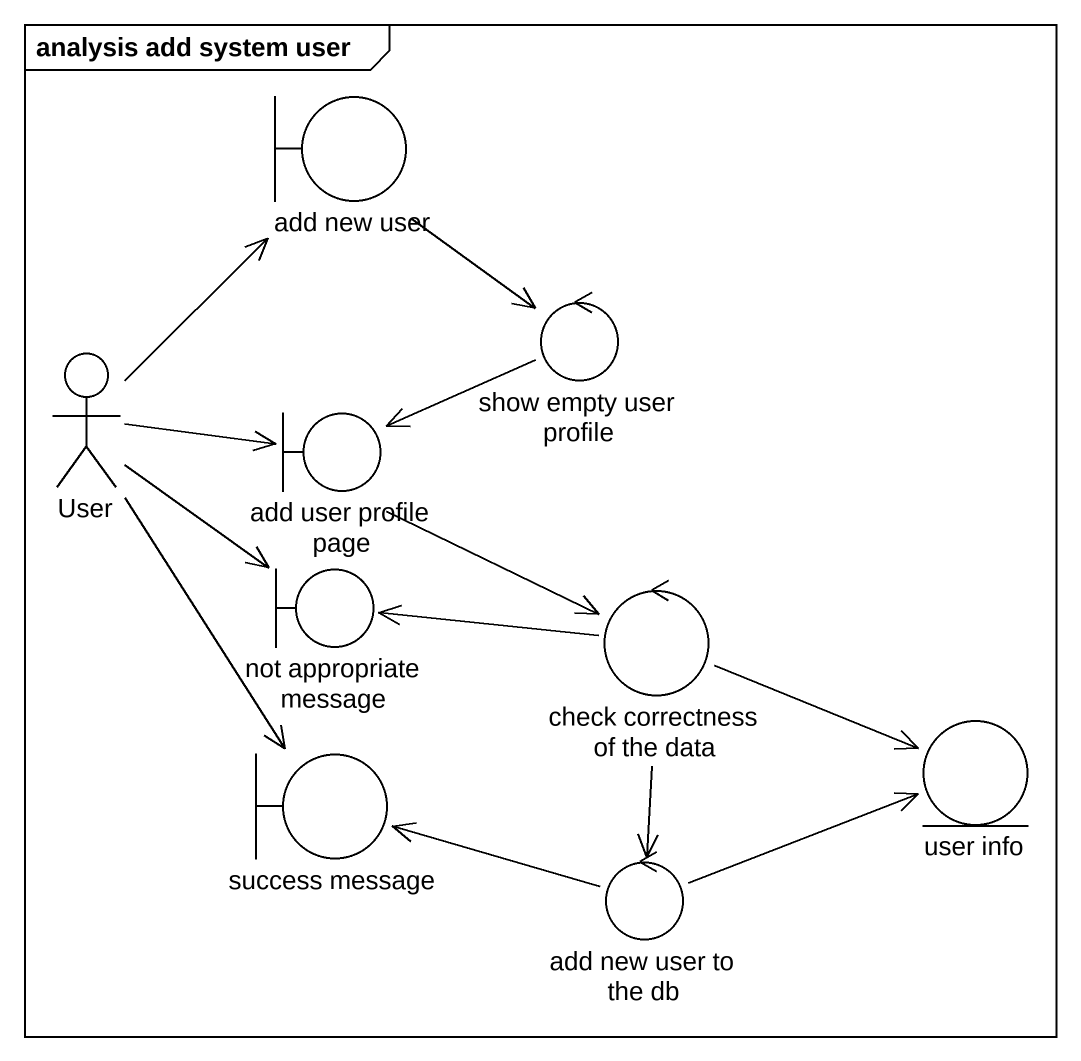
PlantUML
@startuml
mainframe analysis add system user
boundary "add new user" as add_new_user
actor User
control "show empty user profile" as show_empty_user_profile
boundary "add user profile page" as add_user_profile_page
boundary "not appropriate message" as not_appropriate_message
control "check correctness of the data" as check_correctness_of_the
boundary "success message" as success_message
entity "user info" as user_info
control "add new user to the db" as add_new_user_to_the_db
add_new_user --> show_empty_user_profile
User -up-> add_new_user
User -right-> add_user_profile_page
User --> not_appropriate_message
User --> success_message
show_empty_user_profile -left-> add_user_profile_page
add_user_profile_page --> check_correctness_of_the
check_correctness_of_the -left-> not_appropriate_message
check_correctness_of_the -right-> user_info
check_correctness_of_the --> add_new_user_to_the_db
add_new_user_to_the_db -left-> success_message
add_new_user_to_the_db -right-> user_info
@enduml
